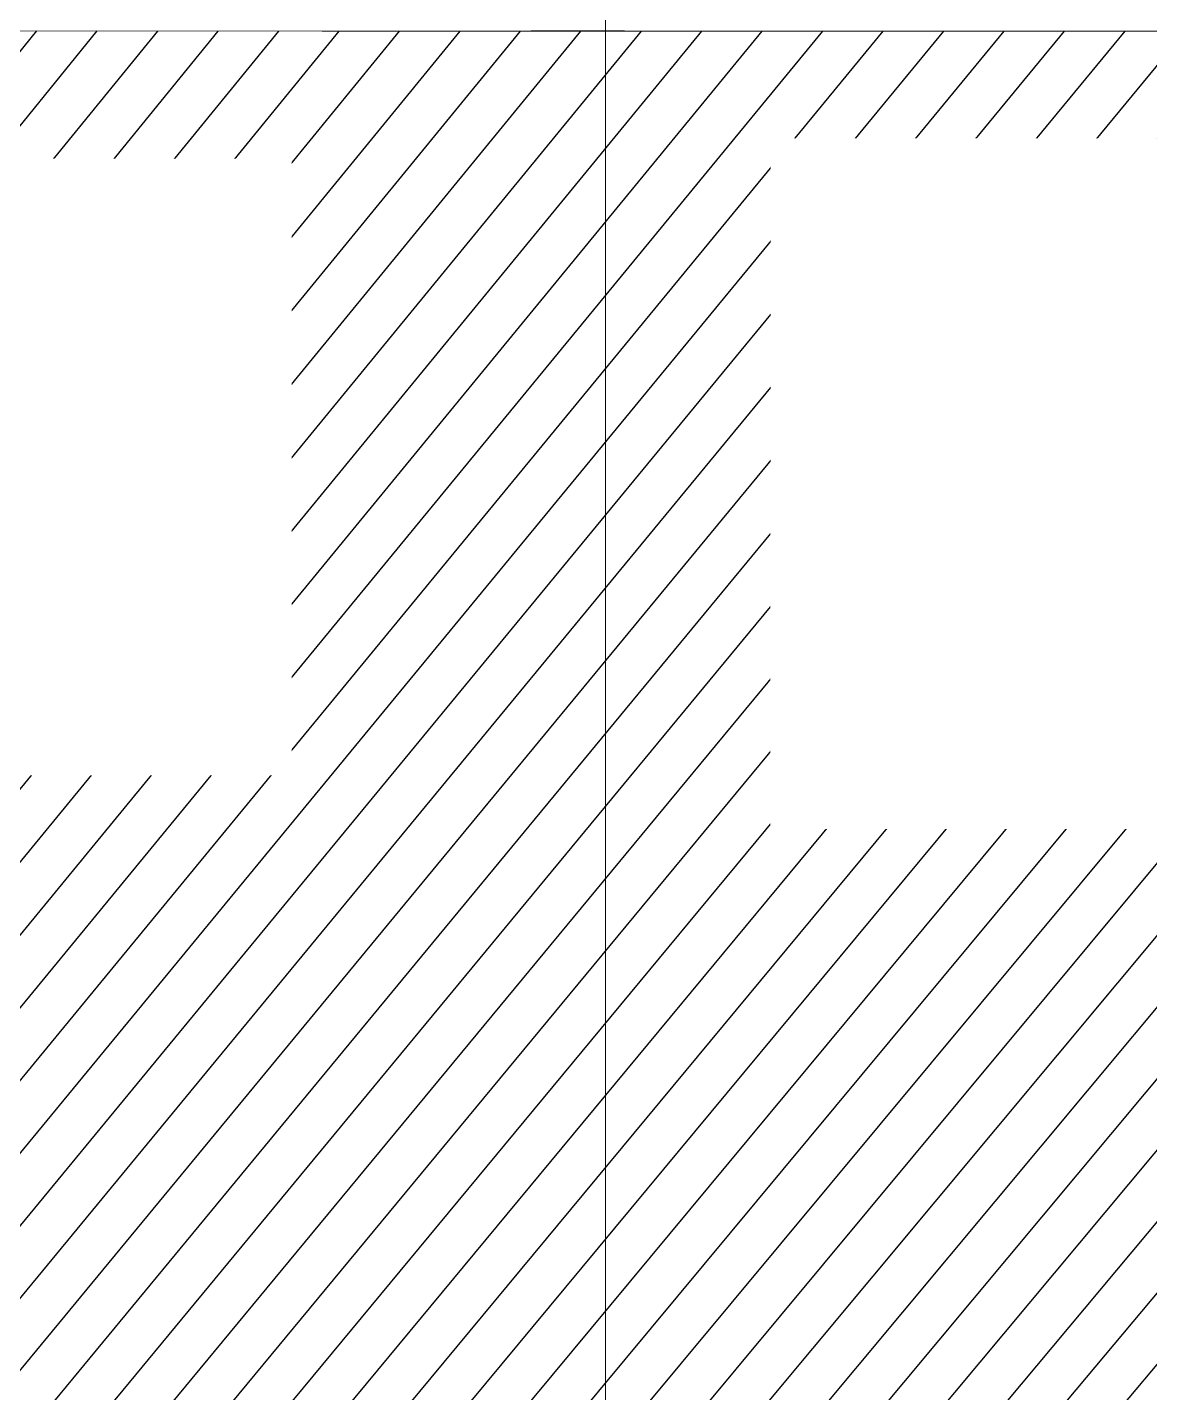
# Model space of a CAD drawing. Header units: centimetres. Extents: x -6122352 to 7132207, y -1694241 to 1947892.
# Drawn here: x 107725 to 113735, y -120287 to -112974 of the extents above; entities that cross this region are included whole.
import ezdxf
from ezdxf.xclip import XClip

# ---------------------------------------------------------------- set-up
doc = ezdxf.new("R2010")
doc.units = ezdxf.units.CM
doc.header["$MEASUREMENT"] = 0
doc.header["$XCLIPFRAME"] = 2
for name, pattern in [('DASHED2', [0.375, 0.25, -0.125]), ('XR-AR-MID-SETTING OUT FOR MASTER$0$23585-XR-AR-MID-GROUND FLOOR$0$23261-XR-AR-SI-GF$0$HIDDEN', [0.375, 0.25, -0.125]), ('XR-AR-MID-SETTING OUT FOR MASTER$0$23585-XR-AR-MID-GROUND FLOOR$0$945-4P-1-101-GROUND FLOOR PLAN$0$XR-MIDDLE-GROUND FLOOR PLAN$0$HIDDEN', [9.524999999999999, 6.35, -3.175])]:
    doc.linetypes.add(name, pattern=pattern)
for name, color, linetype, lineweight in [('23585-XR-AR-DAMAC PLOT LIMITS$0$1-Mid units', 41, 'Continuous', 5), ('@ Foundations', 4, 'DASHED2', 50), ('A-ANNO-TEXT', 3, 'Continuous', 25), ('XR-AR-MID-SETTING OUT FOR MASTER$0$23585-XR-AR-MID-GROUND FLOOR$0$$A-GLAZ-WNDO', 232, 'Continuous', 9), ('XR-AR-MID-SETTING OUT FOR MASTER$0$23585-XR-AR-MID-GROUND FLOOR$0$$A-WALL', 1, 'Continuous', 5), ('XR-AR-MID-SETTING OUT FOR MASTER$0$23585-XR-AR-MID-GROUND FLOOR$0$A-FLOR-OVHD', 9, 'XR-AR-MID-SETTING OUT FOR MASTER$0$23585-XR-AR-MID-GROUND FLOOR$0$23261-XR-AR-SI-GF$0$HIDDEN', 15), ('XR-AR-MID-SETTING OUT FOR MASTER$0$23585-XR-AR-MID-GROUND FLOOR$0$A-GLAZ-SILL', 8, 'Continuous', 5), ('XR-AR-MID-SETTING OUT FOR MASTER$0$23585-XR-AR-MID-GROUND FLOOR$0$A-GLAZ-WNDO', 232, 'Continuous', 9), ('XR-AR-MID-SETTING OUT FOR MASTER$0$23585-XR-AR-MID-GROUND FLOOR$0$A-WALL', 7, 'Continuous', 30), ('XR-AR-MID-SETTING OUT FOR MASTER$0$23585-XR-AR-MID-GROUND FLOOR$0$S-COLS', 51, 'Continuous', 40)]:
    doc.layers.add(name, color=color, linetype=linetype, lineweight=lineweight)
for name, color, linetype in [('@MI-REF LAYER', 7, 'Continuous'), ('B_TH_6', 7, 'Continuous'), ('XR-AR-MID-SETTING OUT FOR MASTER$0$23585-XR-AR-MID-GROUND FLOOR$0$A-Flor-Hral', 3, 'Continuous'), ('XR-AR-MID-SETTING OUT FOR MASTER$0$23585-XR-AR-MID-GROUND FLOOR$0$A-Flor-Strs', 1, 'Continuous'), ('XR-AR-MID-SETTING OUT FOR MASTER$0$23585-XR-AR-MID-GROUND FLOOR$0$G-SHAD-20', 251, 'Continuous'), ('XR-AR-MID-SETTING OUT FOR MASTER$0$23585-XR-AR-MID-GROUND FLOOR$0$GS-HATCH-FLOOR TILE', 251, 'Continuous')]:
    doc.layers.add(name, color=color, linetype=linetype)

# ---------------------------------------------------------------- blocks, each defined once
blk = doc.blocks.new('23585-XR-AR-DAMAC PLOT LIMITS')
at = {"layer": '23585-XR-AR-DAMAC PLOT LIMITS$0$1-Mid units', "color": 251, "true_color": 0x636466}
for points in [[(496546.5409000004, 2768905.3091), (496550.5943, 2768909.732899999), (496568.2895, 2768893.519099999), (496564.2358999997, 2768889.0955)], [(496542.4874999998, 2768900.885299999), (496546.5409000004, 2768905.3091), (496564.2358999997, 2768889.0955), (496560.1825000001, 2768884.671700001)]]:
    blk.add_lwpolyline(points, close=True, dxfattribs=at)
blk = doc.blocks.new('A$Cf093b529')
at = {"layer": 'A-ANNO-TEXT'}
blk.add_blockref('23585-XR-AR-DAMAC PLOT LIMITS', (-495391.9901121984, -2768603.441896566), dxfattribs=at)
blk = doc.blocks.new('XR-AR-MID-SETTING OUT FOR MASTER$0$23585-XR-AR-MID-GROUND FLOOR$0$945-4P-1-101-GROUND FLOOR PLAN$0$XR-MIDDLE-GROUND FLOOR PLAN$0$A$C446944C1')
at = {"layer": 'XR-AR-MID-SETTING OUT FOR MASTER$0$23585-XR-AR-MID-GROUND FLOOR$0$A-GLAZ-SILL', "color": 252}
blk.add_line((-2.733431756496429e-07, -4.737777635455132e-05), (5.199999726377428, -4.737754352390766e-05), dxfattribs=at)
for points in [[(2.208076124545187, -0.02284434624016285), (2.208076124545187, -0.1242443462833762), (2.093846930889413, -0.07354434626176953), (2.208076124545187, -0.02284434624016285)], [(2.991923328721896, -0.02284434624016285), (2.991923328721896, -0.1242443462833762), (3.106152522144839, -0.07354434579610825), (2.991923328721896, -0.02284434624016285)]]:
    blk.add_lwpolyline(points, dxfattribs=at)
at = {"layer": 'XR-AR-MID-SETTING OUT FOR MASTER$0$23585-XR-AR-MID-GROUND FLOOR$0$A-GLAZ-WNDO', "color": 252}
for p, q in [((5.199999726610258, 0.2499526219908148), (-2.735760062932968e-07, 0.2499526222236454)), ((-2.735760062932968e-07, 0.2499526222236454), (-2.733431756496429e-07, -4.737777635455132e-05)), ((0.04999972670339048, 0.0999526223167777), (0.04999972647055984, 0.2499526219908148)), ((1.284999726805836, 0.2499526222236454), (1.284999726805836, 0.09995262185111642)), ((1.334999726619571, 0.09995262208394706), (1.334999726619571, 0.2499526222236454)), ((3.864999726880342, 0.0999526223167777), (3.864999726880342, 0.2499526224564761)), ((3.914999726694077, 0.2499526222236454), (3.914999726694077, 0.09995262185111642)), ((5.149999726563692, 0.09995262254960835), (5.149999726796523, 0.2499526222236454)), ((5.199999726610258, 0.2499526219908148), (5.199999726377428, -4.737754352390766e-05)), ((-2.733431756496429e-07, 0.09995262208394706), (2.599999726517126, 0.09995262185111642)), ((5.199999726610258, 0.0999526223167777), (2.599999726517126, 0.09995262185111642))]:
    blk.add_line(p, q, dxfattribs=at)
for points in [[(1.284999726805836, 0.1999526221770793), (0.04999972647055984, 0.1999526226427406)], [(3.914999726694077, 0.1999526221770793), (5.149999726796523, 0.1999526219442487)]]:
    blk.add_lwpolyline(points, dxfattribs=at)
for points in [[(1.224999726749957, 0.03995262226089835), (1.304999726824462, 0.03995262226089835), (1.304999726824462, 0.08995262207463384), (1.224999726517126, 0.08995262230746448)], [(2.51999972644262, 0.03995262226089835), (1.304999726824462, 0.03995262226089835), (1.304999726824462, 0.08995262207463384), (2.519999726675451, 0.08995262207463384)], [(2.599999726517126, 0.03995262226089835), (2.51999972644262, 0.03995262226089835), (2.519999726675451, 0.08995262207463384), (2.599999726517126, 0.08995262254029512)], [(2.599999726517126, 0.03995262226089835), (2.679999726591632, 0.03995262202806771), (2.679999726591632, 0.08995262254029512), (2.599999726517126, 0.08995262254029512)], [(2.679999726591632, 0.03995262202806771), (3.89499972644262, 0.039952622493729), (3.894999726675451, 0.08995262207463384), (2.679999726591632, 0.08995262254029512)], [(3.974999726749957, 0.039952622493729), (3.89499972644262, 0.039952622493729), (3.894999726675451, 0.08995262207463384), (3.974999726749957, 0.08995262230746448)]]:
    blk.add_lwpolyline(points, close=True, dxfattribs=at)
blk = doc.blocks.new('XR-AR-MID-SETTING OUT FOR MASTER$0$23585-XR-AR-MID-GROUND FLOOR$0$945-4P-1-101-GROUND FLOOR PLAN$0$XR-MIDDLE-GROUND FLOOR PLAN$0$BREAK LINE1')
blk.add_lwpolyline([(648.1633601741578, -6.16698093744526, 0, 0, 0), (100.7725748287976, -6.16698093744526, 16.74478720384293, 16.74478720384293, 0), (38.27257482879577, -177.8843240237456, 16.74478720384293, 16.74478720384293, 0), (-86.72742517120423, 165.5503621488551, 16.74478720384293, 16.74478720384293, 0), (-149.2274251712042, -6.166980937447079, 0, 0, 0), (-912.0704092131346, -6.166980937441622, 0, 0, 0)], format="xyseb")
blk = doc.blocks.new('XR-AR-MID-SETTING OUT FOR MASTER$0$23585-XR-AR-MID-GROUND FLOOR$0$945-4P-1-101-GROUND FLOOR PLAN$0$XR-MIDDLE-GROUND FLOOR PLAN$0$WRFWF')
at = {"layer": 'XR-AR-MID-SETTING OUT FOR MASTER$0$23585-XR-AR-MID-GROUND FLOOR$0$A-FLOR-OVHD', "linetype": 'XR-AR-MID-SETTING OUT FOR MASTER$0$23585-XR-AR-MID-GROUND FLOOR$0$945-4P-1-101-GROUND FLOOR PLAN$0$XR-MIDDLE-GROUND FLOOR PLAN$0$HIDDEN', "ltscale": 0.1}
for p, q in [((9250.00889430586, 14089.9999996908), (9250.008894346622, 9909.449274283641)), ((10350.00889432596, 14089.44927426482), (9250.008894305867, 14089.44927426484)), ((10350.00889432159, 13809.44927426483), (9250.008894308598, 13809.44927426484)), ((10350.00889431722, 13529.44927426483), (9250.008894311328, 13529.44927426484)), ((10350.00889431286, 13249.44927426483), (9250.008894314058, 13249.44927426484)), ((10350.00889431286, 12969.44927426484), (9250.008894314054, 12969.44927426485)), ((10350.00889431285, 12689.44927426484), (9250.00889431405, 12689.44927426486)), ((10350.00889431285, 12409.44927426485), (9250.008894314047, 12409.44927426486)), ((10350.00889431284, 12129.44927426485), (9250.008894314044, 12129.44927426487)), ((10350.00889431284, 11849.44927426486), (9250.00889431404, 11849.44927426487)), ((10350.00889431284, 11569.44927426486), (9250.008894314036, 11569.44927426488)), ((10350.00889431283, 11289.44927426487), (9250.00889431403, 11289.44927426488)), ((10350.00889431283, 11009.44927426487), (9250.008894314027, 11009.44927426489)), ((10350.00889432794, 11009.4492742833), (10350.00889432794, 9909.449274272882)), ((10350.00889432794, 9909.449274272882), (9250.008894346622, 9909.449274283641))]:
    blk.add_line(p, q, dxfattribs=at)
blk.add_lwpolyline([(10350.00889430916, 14369.99999969173), (10350.00889431698, 11009.4492742833)], dxfattribs=at)
blk = doc.blocks.new('XR-AR-MID-SETTING OUT FOR MASTER$0$23585-XR-AR-MID-GROUND FLOOR$0$945-4P-1-101-GROUND FLOOR PLAN$0$XR-MIDDLE-GROUND FLOOR PLAN$0$ASDASDASD')
blk.add_wipeout([(-42428.49006074868, 24502.348435747233), (-42278.49006074868, 24502.348435747143), (-42278.490060748925, 24052.348435747146), (-42428.49006074892, 24052.34843574723)])
blk.add_hatch(color=256).paths.add_polyline_path([(-42428.49006074868, 24502.34843574724), (-42278.49006074868, 24502.34843574715), (-42428.49006074893, 24052.34843574724)])
for p, q in [((-42278.49006074868, 24502.34843574715), (-42428.49006074868, 24502.34843574724)), ((-42428.49006074868, 24502.34843574724), (-42428.49006074893, 24052.34843574724)), ((-42428.49006074893, 24052.34843574724), (-42278.49006074868, 24502.34843574715)), ((-42278.49006074893, 24052.34843574715), (-42278.49006074868, 24502.34843574715)), ((-42428.49006074893, 24052.34843574724), (-42278.49006074893, 24052.34843574715))]:
    blk.add_line(p, q)
blk = doc.blocks.new('XR-AR-MID-SETTING OUT FOR MASTER$0$23585-XR-AR-MID-GROUND FLOOR$0$A$C08698786')
at = {"layer": 'XR-AR-MID-SETTING OUT FOR MASTER$0$23585-XR-AR-MID-GROUND FLOOR$0$S-COLS', "color": 252, "lineweight": 30}
for points in [[(-100.1414103507996, 18727.55777406693), (-100.141410112381, 17727.55777406693), (99.85858964920044, 17727.55777430534), (99.85858988761902, 18727.55777430534)], [(-100.1111845970154, 16144.64576864243), (-100.111184835434, 14944.64576864243), (99.88881516456604, 14944.64576816559), (99.88881492614746, 16144.64576816559)]]:
    blk.add_lwpolyline(points, close=True, dxfattribs=at)
blk = doc.blocks.new('XR-AR-MID-SETTING OUT FOR MASTER')
at = {"layer": 'XR-AR-MID-SETTING OUT FOR MASTER$0$23585-XR-AR-MID-GROUND FLOOR$0$A-Flor-Hral', "color": 8}
blk.add_lwpolyline([(100.008808940649, 14902.65850448608), (2090.008809119463, 14902.65850496292), (2090.008808881044, 14852.65850448608), (100.0088091790676, 14852.65850496292)], dxfattribs=at)
at = {"layer": 'XR-AR-MID-SETTING OUT FOR MASTER$0$23585-XR-AR-MID-GROUND FLOOR$0$A-Flor-Strs', "color": 8}
for p, q in [((2040.00880882144, 14952.65850496292), (100.0088088214397, 14952.65850496292)), ((1200.008809238672, 14952.65850496292), (1200.008808940649, 14902.65850400925)), ((1480.008808463812, 14952.65850496292), (1480.008808642626, 14902.65850543976)), ((1760.008809119463, 14952.65850448608), (1760.008808940649, 14902.65850448608)), ((2040.00880882144, 14952.65850496292), (2040.008809179068, 14902.65850400925)), ((1200.008808404207, 14852.65850448608), (1200.00880882144, 13952.65850496292)), ((1480.008808940649, 14852.65850448608), (1480.008808940649, 13952.65850400925)), ((1760.008809119463, 14852.65850448608), (1760.008808523417, 13952.65850448608)), ((2040.008808940649, 14852.65850448608), (2040.008808881044, 13952.65850448608)), ((1480.008808881044, 13902.65850496292), (1480.008808583021, 13852.65850496292)), ((1760.008809000254, 13902.65850448608), (1760.008809000254, 13852.65850496292)), ((2040.008808881044, 13902.65850496292), (2040.008808881044, 13852.65850400925)), ((1100.008809238672, 13852.65850496292), (100.0088088810444, 13852.65850400925)), ((1200.00880882144, 13852.65850448608), (1200.008808583021, 13573.20923042297)), ((1100.008808940649, 13572.65850400925), (100.008808940649, 13572.65850448608)), ((1200.008809119463, 13572.65850448608), (1150.008809417486, 13572.65850448608))]:
    blk.add_line(p, q, dxfattribs=at)
blk.add_lwpolyline([(1200.008809119463, 13902.65850448608), (1200.008808881044, 13852.65850400925), (1150.008809179068, 13852.65850496292)], dxfattribs=at)
at = {"layer": 'XR-AR-MID-SETTING OUT FOR MASTER$0$23585-XR-AR-MID-GROUND FLOOR$0$A-Flor-Strs', "color": 8, "const_width": 15.00000006679886}
blk.add_lwpolyline([(455.1530921757221, 13685.15850496292), (650.0088085234165, 13572.65850496292), (844.8645255863667, 13685.15850543976)], dxfattribs=at)
at = {"layer": 'XR-AR-MID-SETTING OUT FOR MASTER$0$23585-XR-AR-MID-GROUND FLOOR$0$A-Flor-Strs', "color": 8}
blk.add_circle((2040.008809119463, 14402.65850496292), 45.00000020605513, dxfattribs=at)
at = {"layer": 'XR-AR-MID-SETTING OUT FOR MASTER$0$23585-XR-AR-MID-GROUND FLOOR$0$A-WALL', "color": 8}
for points in [[(100.0000008046627, 19472.65428304672), (400.0004432499409, 19472.65428209305), (400.0004433095455, 19222.70159435272), (99.99999997019768, 19222.70159482956)], [(1950.000811725855, 13202.63829565048), (2000.00029399991, 13202.63829565048), (2000.00945982337, 13652.63829517365), (1950.000810950994, 13652.63829469681)]]:
    blk.add_lwpolyline(points, close=True, dxfattribs=at)
at = {"layer": 'XR-AR-MID-SETTING OUT FOR MASTER$0$23585-XR-AR-MID-GROUND FLOOR$0$$A-GLAZ-WNDO', "color": 8, "xscale": -1000, "yscale": 1000, "zscale": 1000}
blk.add_blockref('XR-AR-MID-SETTING OUT FOR MASTER$0$23585-XR-AR-MID-GROUND FLOOR$0$945-4P-1-101-GROUND FLOOR PLAN$0$XR-MIDDLE-GROUND FLOOR PLAN$0$A$C446944C1', (5600.000170022249, 19222.70166015625), dxfattribs=at)
at = {"layer": 'XR-AR-MID-SETTING OUT FOR MASTER$0$23585-XR-AR-MID-GROUND FLOOR$0$$A-WALL', "color": 8}
blk.add_blockref('XR-AR-MID-SETTING OUT FOR MASTER$0$23585-XR-AR-MID-GROUND FLOOR$0$945-4P-1-101-GROUND FLOOR PLAN$0$XR-MIDDLE-GROUND FLOOR PLAN$0$WRFWF', (-9150.000085562468, -796.7907695770264), dxfattribs=at)
at = {"layer": 'XR-AR-MID-SETTING OUT FOR MASTER$0$23585-XR-AR-MID-GROUND FLOOR$0$A-FLOR-OVHD', "color": 8, "linetype": 'XR-AR-MID-SETTING OUT FOR MASTER$0$23585-XR-AR-MID-GROUND FLOOR$0$23261-XR-AR-SI-GF$0$HIDDEN', "ltscale": 5, "xscale": -0.9999999999999997, "rotation": 194.2810957359752}
blk.add_blockref('XR-AR-MID-SETTING OUT FOR MASTER$0$23585-XR-AR-MID-GROUND FLOOR$0$945-4P-1-101-GROUND FLOOR PLAN$0$XR-MIDDLE-GROUND FLOOR PLAN$0$BREAK LINE1', (675.0088040530682, 13433.20923042297), dxfattribs=at)
at = {"layer": 'XR-AR-MID-SETTING OUT FOR MASTER$0$23585-XR-AR-MID-GROUND FLOOR$0$G-SHAD-20', "color": 8}
blk.add_blockref('XR-AR-MID-SETTING OUT FOR MASTER$0$23585-XR-AR-MID-GROUND FLOOR$0$945-4P-1-101-GROUND FLOOR PLAN$0$XR-MIDDLE-GROUND FLOOR PLAN$0$ASDASDASD', (44478.49782505631, -10849.71202945709), dxfattribs=at)
at = {"layer": 'XR-AR-MID-SETTING OUT FOR MASTER$0$23585-XR-AR-MID-GROUND FLOOR$0$A-Flor-Hral', "color": 8}
blk.add_lwpolyline([(1150.008809179068, 13560.48195743561), (1150.008809059858, 13902.65850496292), (2090.008809238672, 13902.65850496292), (2090.008809119463, 13952.65850496292), (1100.008808940649, 13952.65850448608), (1100.008809119463, 13547.75468444824)], dxfattribs=at)
at = {"layer": 'XR-AR-MID-SETTING OUT FOR MASTER$0$23585-XR-AR-MID-GROUND FLOOR$0$A-Flor-Strs', "color": 8}
blk.add_lwpolyline([(650.0088085234165, 13572.65850496292), (650.008808940649, 14402.65850448608), (2040.008809119463, 14402.65850496292)], dxfattribs=at)
at = {"layer": 'XR-AR-MID-SETTING OUT FOR MASTER$0$23585-XR-AR-MID-GROUND FLOOR$0$A-WALL', "color": 8}
for points in [[(99.99999931454659, 19472.65428209305), (-99.99999925494194, 19472.65428256989), (-99.998236566782, 5500.00000667572), (100.0017631351948, 5500.000006198883), (99.9995484650135, 8850.141927242279), (1100.048611491919, 8850.10940027237), (1100.048611015081, 8950.109399795532), (100.03925588727, 8950.072475910187), (100.0088088810444, 10949.9982419014), (2099.951952844858, 10949.99824142456), (2099.998660355806, 9950.143901348114), (2199.988806992769, 9950.143900871277), (2200.057162195444, 11149.97698402405), (2100.075846284628, 11149.97698354721), (2100.039519578218, 11049.97698402405), (100.0088088810444, 11049.99824142456)], [(2200.013650625944, 13652.63605213165), (2200.017217665911, 13652.6360502243), (2200.024336546659, 13852.63604974747), (1199.974533885717, 13852.65850543976), (1199.974534541368, 13752.66171360016), (1850.013650208712, 13752.64729642868), (1850.013650685549, 13102.64278697968), (2100.128742069006, 13102.63829755783), (2100.128742545843, 12652.63829708099), (1949.986809521914, 12652.64009141922), (1949.9868093431, 12552.35255002975), (2100.055755704641, 12552.35255050659), (2100.016017049551, 12049.97720527649), (2199.959899276495, 12049.97720527649), (2199.999632865191, 13202.6360502243), (2050.003180772066, 13202.63829612732), (2050.012347489595, 13652.63829517365), (2200.019845813513, 13652.63604927063)]]:
    blk.add_lwpolyline(points, close=True, dxfattribs=at)
at = {"layer": 'XR-AR-MID-SETTING OUT FOR MASTER$0$23585-XR-AR-MID-GROUND FLOOR$0$GS-HATCH-FLOOR TILE', "color": 8}
blk.add_blockref('XR-AR-MID-SETTING OUT FOR MASTER$0$23585-XR-AR-MID-GROUND FLOOR$0$A$C08698786', (-1.490116119384766e-07, 0), dxfattribs=at)
blk = doc.blocks.new('MID UNIT')
at = {"xscale": 0.001, "yscale": 0.001, "zscale": 0.001}
blk.add_blockref('XR-AR-MID-SETTING OUT FOR MASTER', (0, 0), dxfattribs=at)
blk = doc.blocks.new('TH_6')
at = {"xscale": -1}
blk.add_blockref('MID UNIT', (495826.3053798513, 2769163.996563952), dxfattribs=at)
blk.add_blockref('MID UNIT', (495826.3053798391, 2769163.996563952))
blk = doc.blocks.new('A$Ce2a03a74')
at = {"layer": 'B_TH_6', "xscale": 999.9914829579993, "yscale": 999.9914829579993, "zscale": 999.9914829579993}
blk.add_blockref('TH_6', (-495790404.5228079, -2769140733.343811), dxfattribs=at)
blk = doc.blocks.new('23585-XR-AR-MALDIVE-2$0$TH_6')
at = {"ltscale": 10, "xscale": 0.00100002623446598, "yscale": 0.00100002623446598, "zscale": 0.00100002623446598}
blk.add_blockref('A$Ce2a03a74', (495794.6272259735, 2769164.318430193), dxfattribs=at)
at = {"layer": '@ Foundations', "linetype": 'DASHED2', "ltscale": 0.25}
for points in [[(495825.2804812214, 2769181.049414167), (495827.3304812214, 2769181.049414167), (495827.3304812214, 2769183.399414167), (495825.2804812214, 2769183.399414167)], [(495824.9554812214, 2769178.192214167), (495827.6554812214, 2769178.192214167), (495827.6554812214, 2769180.692214167), (495824.9554812214, 2769180.692214167)]]:
    blk.add_lwpolyline(points, close=True, dxfattribs=at)

msp = doc.modelspace()

# ---------------------------------------------------------------- block references
at = {"layer": '@MI-REF LAYER'}
ref = msp.add_blockref('23585-XR-AR-MALDIVE-2$0$TH_6', (-496208326.7574779, -2769208174.627168), dxfattribs=dict(at, xscale=1000, yscale=1000, zscale=1000, rotation=359.9898026799146))
XClip(ref).set_block_clipping_path([(495793.21531099593, 2769187.936280817), (495793.2149762735, 2769163.9962983076), (495847.2527617854, 2769163.9963486344), (495847.25306829344, 2769187.9363225577), (495838.30045717536, 2769187.9363762513), (495832.3004524545, 2769187.9363386966), (495826.3004476223, 2769187.9363010433), (495820.3004380227, 2769187.936263551), (495814.3003051635, 2769187.9363737656), (495808.3002954731, 2769187.9363360275), (495805.15532025974, 2769187.9363550907), (495802.30044063367, 2769187.9364336496), (495796.00540770777, 2769187.93633469)])

# ---------------------------------------------------------------- next in the draw order: wipeouts: each hides what was drawn before it
at = {"color": 10}
msp.add_wipeout([(80671.0927575344, -112688.69271909156), (80668.67595814409, -126962.21612512293), (128969.67574759165, -126970.54477108919), (128972.26076102929, -112697.21487519397), (122722.14929225625, -112696.02492797971), (122722.23043385785, -112996.63199927432), (86921.09498936325, -112990.26022920397), (86921.28313619774, -112689.63707372524), (80669.79353559675, -112688.67490678778)], dxfattribs=at).dxf.layer = '@MI-REF LAYER'

# ---------------------------------------------------------------- next in the draw order: hatches: boundary and pattern name
at = {"layer": '@MI-REF LAYER'}
h = msp.add_hatch(dxfattribs=at)
h.set_pattern_fill('ANSI31', color=256, scale=1999.999998458916, angle=6.722712845868625)
h.set_pattern_definition([(51.72271284586864, (-2376887221.962272, -1504247764.216332), (-196.2554993275065, 154.8669715833345), [])])
h.paths.add_polyline_path([(128968.3712634645, -126970.6408003233), (128972.2607769291, -112697.1211714615), (122722.1492945162, -112696.0087978897), (122722.2304337087, -112996.6320024482), (86921.34585734639, -112990.260273685), (86919.76512353543, -112689.8480402777), (80669.78827643479, -112688.7702202841), (80667.37725087762, -126962.3112122057)])

# ---------------------------------------------------------------- next in the draw order: wipeouts: each hides what was drawn before it
msp.add_wipeout([(111704.50257028693, -113568.00731139505), (118673.98948021916, -113569.21511937506), (118673.3482711913, -117269.21506542045), (111703.86136119241, -117268.00725677657)]).dxf.layer = '@MI-REF LAYER'
at = {"color": 6}
msp.add_wipeout([(101954.73691046184, -113677.14375897394), (109140.4605253744, -113678.59110901582), (109139.79551996796, -116980.1799585908), (101954.07190505016, -116978.73261066798)], dxfattribs=at).translate(0, 0, -20.73480818323026).dxf.layer = '@MI-REF LAYER'

# ---------------------------------------------------------------- next in the draw order: linework, layer by layer
at = {"layer": '@MI-REF LAYER', "const_width": 5.000000000000002}
msp.add_lwpolyline([(80668.68173478203, -126962.216126372), (128969.675747369, -126970.5457144896), (128972.26077738, -112697.1211705749), (122722.1492945162, -112696.0087978897), (122722.2304337087, -112996.6320024482), (86921.09498940881, -112990.2602293289), (86921.28313578384, -112689.6370739035), (80671.0927603392, -112688.6751344505)], close=True, dxfattribs=at)

# ---------------------------------------------------------------- next in the draw order: block references
at = {"layer": '@MI-REF LAYER', "xscale": 1000, "yscale": 1000, "zscale": 1000, "rotation": 312.4882903633292}
msp.add_blockref('A$Cf093b529', (-891608.7329339073, 539022.7201118186), dxfattribs=at)

doc.saveas('drawing.dxf')
